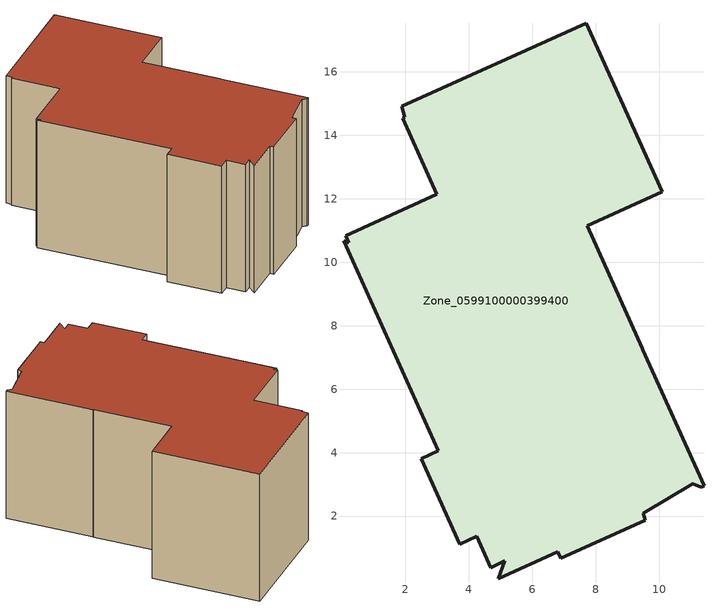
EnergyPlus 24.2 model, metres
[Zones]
Zone_0599100000399400
 floor ground (C_G): 0.05,10.68 0.21,10.62 0.12,10.84 2.99,12.14 1.91,14.54 1.98,14.58 1.89,14.92 7.7,17.53 10.1,12.22 7.74,11.15 9.47,7.29 9.49,7.24 11.42,2.95 11.33,2.92 11.06,3.02 9.51,2.09 9.57,1.87 6.89,0.66 6.8,0.87 4.93,0.03 5.14,0.59 4.7,0.38 4.26,1.36 3.72,1.11 2.5,3.81 3.04,4.05 z0
 wall outside (C_F): 2.5,3.81 3.72,1.11 4.26,1.36 4.7,0.38 5.14,0.59 4.93,0.03 6.8,0.87 6.89,0.66 9.57,1.87 9.51,2.09 11.06,3.02 11.33,2.92 11.42,2.95 9.49,7.24 9.47,7.29 7.74,11.15 10.1,12.22 7.7,17.53 1.89,14.92 1.98,14.58 1.91,14.54 2.99,12.14 0.12,10.84 0.21,10.62 0.05,10.68 3.04,4.05 2.5,3.81 z0:7.46
 roof outside (C_R): 0.21,10.62 0.05,10.68 3.04,4.05 2.5,3.81 3.72,1.11 4.26,1.36 4.7,0.38 5.14,0.59 4.93,0.03 6.8,0.87 6.89,0.66 9.57,1.87 9.51,2.09 11.06,3.02 11.33,2.92 11.42,2.95 9.49,7.24 9.47,7.29 7.74,11.15 10.1,12.22 7.7,17.53 1.89,14.92 1.98,14.58 1.91,14.54 2.99,12.14 0.12,10.84 z7.46
[BUILDING]
Pand.0599100000399400: North Axis=0; Terrain=City; Loads Convergence Tolerance Value=0.04; Temperature Convergence Tolerance Value=0.4; Solar Distribution=FullExterior; Maximum Number of Warmup Days=25; Minimum Number of Warmup Days=1
[Site:Location]
Rotterdam.The.Hague.AP_ZH_NLD Design_Conditions: Latitude=51.96; Longitude=4.45; Time Zone=1; Elevation=-4.5
[SITE:GROUNDTEMPERATURE:BUILDINGSURFACE]
18, 18, 18, 18, 18, 18, 18, 18, 18, 18, 18, 18
[MATERIAL] Thermal Absorptance=0.9; Solar Absorptance=0.7; Visible Absorptance=0.7
Name | Roughness | Thickness | Conductivity | Density | Specific Heat
G.D.1992-2005 | MediumSmooth | 0.15 | 0.06 | 540 | 1210
F.D.1992-2005 | Rough | 0.3 | 0.12 | 1920 | 840
R.D.1992-2005 | MediumRough | 0.2 | 0.08 | 1500 | 1000
[CONSTRUCTION]
C_G: G.D.1992-2005
C_F: F.D.1992-2005
C_R: R.D.1992-2005
[ZONE]
Zone_0599100000399400: Type=1; Multiplier=1; Ceiling Height=Autocalculate; Volume=Autocalculate; Floor Area=autocalculate; Part of Total Floor Area=Yes
[ZONEINFILTRATION:DESIGNFLOWRATE]
Infil_Zone_0599100000399400: Zone or ZoneList or Space or SpaceList=Zone_0599100000399400; Schedule=AlwaysOn; Design Flow Rate Calculation Method=Flow/Area; Flow Rate per Floor Area=0.0021; Constant Term Coefficient=1; Temperature Term Coefficient=0; Velocity Term Coefficient=0; Velocity Squared Term Coefficient=0
[HVACTEMPLATE:ZONE:IDEALLOADSAIRSYSTEM]
Zone_0599100000399400: Maximum Heating Supply Air Temperature=50; Minimum Cooling Supply Air Temperature=13; Maximum Heating Supply Air Humidity Ratio=0.0156; Minimum Cooling Supply Air Humidity Ratio=0.0077; Heating Limit=NoLimit; Cooling Limit=NoLimit; Dehumidification Control Type=ConstantSensibleHeatRatio; Cooling Sensible Heat Ratio=0.7; Dehumidification Setpoint=60; Humidification Control Type=None; Humidification Setpoint=30; Outdoor Air Method=None; Outdoor Air Flow Rate per Person=0.00944; Outdoor Air Flow Rate per Zone Floor Area=0; Outdoor Air Flow Rate per Zone=0; Demand Controlled Ventilation Type=None; Outdoor Air Economizer Type=NoEconomizer; Heat Recovery Type=None; Sensible Heat Recovery Effectiveness=0.7; Latent Heat Recovery Effectiveness=0.65
[ZONECONTROL:THERMOSTAT]
ThermostatControl_Zone_0599100000399400: Zone or ZoneList=Zone_0599100000399400; Control Type Schedule=DualSetpointControlType; Control 1=Thermostat_Zone_0599100000399400; Temperature Difference Between Cutout And Setpoint=0
[THERMOSTATSETPOINT:DUALSETPOINT]
Thermostat_Zone_0599100000399400: Heating Setpoint Temperature Schedule=HeatingSetpoint_Zone_0599100000399400; Cooling Setpoint Temperature Schedule=CoolingSetpoint_Zone_0599100000399400
[SCHEDULE:COMPACT]
HeatingSetpoint_Zone_0599100000399400: Through: 12/31, For: AllDays, Until: 24:00, 21
CoolingSetpoint_Zone_0599100000399400: Through: 12/31, For: AllDays, Until: 24:00, 24
DualSetpointControlType: Through: 12/31, For: AllDays, Until: 24:00, 4
AlwaysOn: Through: 12/31, For: AllDays, Until: 24:00, 1
